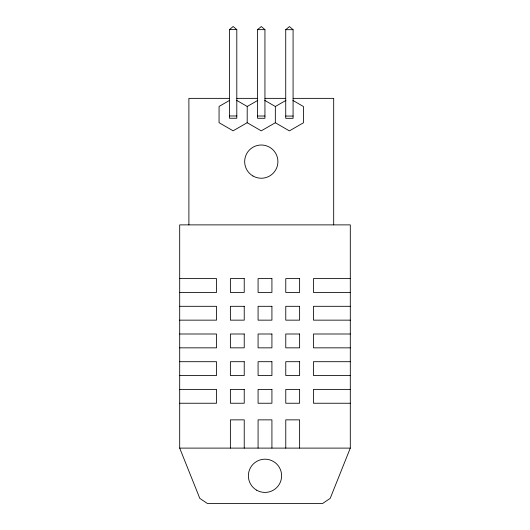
<?xml version="1.0" encoding="UTF-8"?>
<svg xmlns="http://www.w3.org/2000/svg" width="530" height="530" viewBox="0 0 530 530"><rect width="100%" height="100%" fill="white"/><g stroke="black" fill="none" stroke-linecap="round" stroke-linejoin="round"><path stroke-width="0.79" d="M285.902 100.428L275.348 106.503L275.322 122.748L261.244 130.85L247.192 122.708L247.212 106.47L236.665 100.362M350.303 448.108L330.203 498.359L322.604 503.5L207.396 503.5L199.797 498.359L179.696 448.108L179.696 224.879L350.303 224.879L350.303 448.108L179.696 448.108M229.464 29.614L233.154 26.5L236.804 29.614L236.804 118.243L229.464 118.243L229.464 29.614L236.804 29.614M257.593 29.653L261.29 26.54L264.94 29.653L264.94 118.276L257.593 118.276L257.593 29.653L264.94 29.653M285.73 29.687L289.426 26.573L293.077 29.687L293.077 118.316L285.73 118.316L285.73 29.687L293.077 29.687M229.636 100.355L219.076 106.431L219.056 122.675L233.107 130.817L247.192 122.708M247.212 106.47L257.772 100.389M229.437 98.361L188.892 98.361L188.892 224.879M236.883 98.361L257.567 98.361M265.013 98.361L285.697 98.361M293.143 98.361L333.688 98.361L333.688 224.879M229.464 115.977L236.804 115.977M257.593 116.017L264.94 116.017M285.73 116.05L293.077 116.05M179.696 278.608L216.531 278.608L216.531 292.454L179.696 292.454M350.303 278.608L313.469 278.608L313.469 292.454L350.303 292.454M179.696 306.307L216.531 306.307L216.531 320.153L179.696 320.153M350.303 306.307L313.469 306.307L313.469 320.153L350.303 320.153M179.696 333.999L216.531 333.999L216.531 347.846L179.696 347.846M350.303 333.999L313.469 333.999L313.469 347.846L350.303 347.846M179.696 361.699L216.531 361.699L216.531 375.545L179.696 375.545M350.303 361.699L313.469 361.699L313.469 375.545L350.303 375.545M179.696 389.391L216.531 389.391L216.531 403.244L179.696 403.244M350.303 389.391L313.469 389.391L313.469 403.244L350.303 403.244M292.938 100.435L303.478 106.543L303.458 122.788L289.38 130.89L275.322 122.748M264.801 100.402L275.348 106.503M299.622 448.108L299.622 419.859L285.769 419.859L285.769 448.108M271.923 448.108L271.923 419.859L258.077 419.859L258.077 448.108M244.231 448.108L244.231 419.859L230.378 419.859L230.378 448.108M244.231 278.608L230.378 278.608L230.378 292.454L244.231 292.454L244.231 278.608M271.923 278.608L258.077 278.608L258.077 292.454L271.923 292.454L271.923 278.608M299.622 278.608L285.769 278.608L285.769 292.454L299.622 292.454L299.622 278.608M244.231 306.307L230.378 306.307L230.378 320.153L244.231 320.153L244.231 306.307M271.923 306.307L258.077 306.307L258.077 320.153L271.923 320.153L271.923 306.307M299.622 306.307L285.769 306.307L285.769 320.153L299.622 320.153L299.622 306.307M244.231 333.999L230.378 333.999L230.378 347.846L244.231 347.846L244.231 333.999M271.923 333.999L258.077 333.999L258.077 347.846L271.923 347.846L271.923 333.999M299.622 333.999L285.769 333.999L285.769 347.846L299.622 347.846L299.622 333.999M244.231 361.699L230.378 361.699L230.378 375.545L244.231 375.545L244.231 361.699M271.923 361.699L258.077 361.699L258.077 375.545L271.923 375.545L271.923 361.699M299.622 361.699L285.769 361.699L285.769 375.545L299.622 375.545L299.622 361.699M244.231 389.391L230.378 389.391L230.378 403.244L244.231 403.244L244.231 389.391M271.923 389.391L258.077 389.391L258.077 403.244L271.923 403.244L271.923 389.391M299.622 389.391L285.769 389.391L285.769 403.244L299.622 403.244L299.622 389.391M252.982 176.013A16.615 16.615 0 0 0 277.906 161.624A16.615 16.615 0 0 0 252.982 147.227A16.615 16.615 0 0 0 252.982 176.013M256.692 490.197A16.615 16.615 0 0 0 281.615 475.801A16.615 16.615 0 0 0 256.692 461.411A16.615 16.615 0 0 0 256.692 490.197"/></g></svg>
